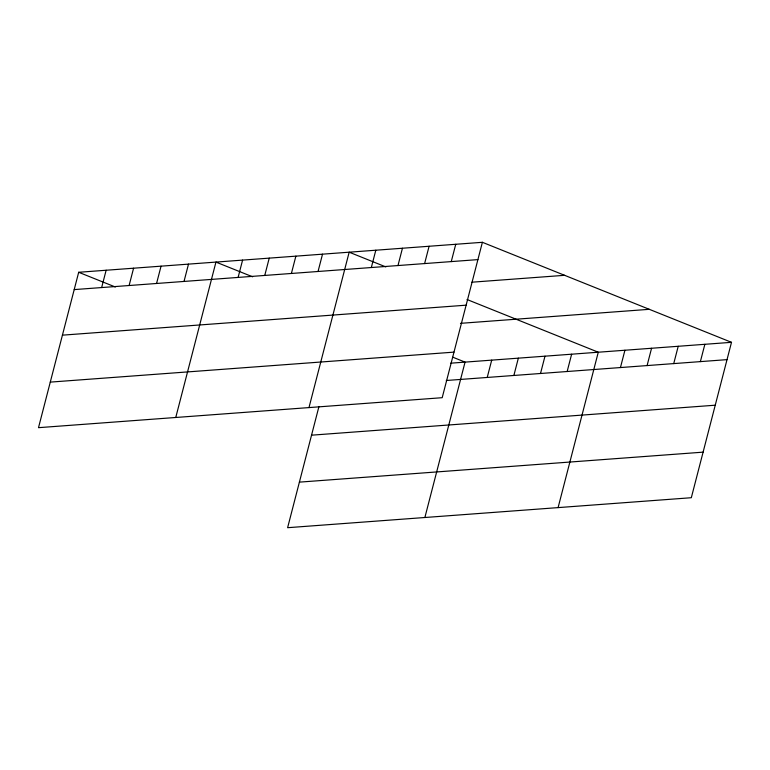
<?xml version="1.0" encoding="UTF-8"?>
<svg xmlns="http://www.w3.org/2000/svg" width="770" height="770" viewBox="0 0 770 770"><rect width="100%" height="100%" fill="white"/><g stroke="black" fill="none" stroke-linecap="round" stroke-linejoin="round"><path stroke-width="1.16" d="M482.386 242.3L78.684 272.282L38.5 427.677L442.201 397.695L482.386 242.3L731.5 342.323L691.316 497.718L287.614 527.7L318.905 406.714M101.659 287.556L106.135 270.241M129.11 285.516L133.585 268.201M156.56 283.485L161.046 266.17M184.011 281.445L188.496 264.129M175.762 417.475L215.947 262.089L252.608 276.805M238.113 277.421L242.589 260.106M264.755 275.448L269.231 258.133M291.397 273.466L295.873 256.15M318.039 271.492L322.524 254.177M308.982 407.59L349.166 252.194L385.828 266.911M371.333 267.536L375.808 250.221M397.975 265.554L402.45 248.238M424.617 263.571L429.092 246.256M451.258 261.598L455.744 244.283M424.876 517.507L465.061 362.112L452.837 357.213M487.227 377.454L491.703 360.139M513.869 375.471L518.345 358.156M540.511 373.498L544.987 356.183M567.153 371.515L571.638 354.2M558.096 507.613L598.28 352.217L467.034 299.52M620.447 367.56L624.922 350.244M647.089 365.577L651.564 348.261M673.731 363.604L678.216 346.288M700.382 361.621L704.858 344.306M74.209 289.597L477.91 259.615M471.914 282.195L564.593 275.314M62.428 335.162L466.119 305.18M460.47 323.342L649.293 309.319M50.281 382.113L453.982 352.131M450.739 363.18L731.5 342.323M446.263 380.495L727.024 359.638M311.542 435.185L715.234 405.203M299.395 482.136L703.097 452.154M78.684 272.282L115.346 286.998"/></g></svg>
